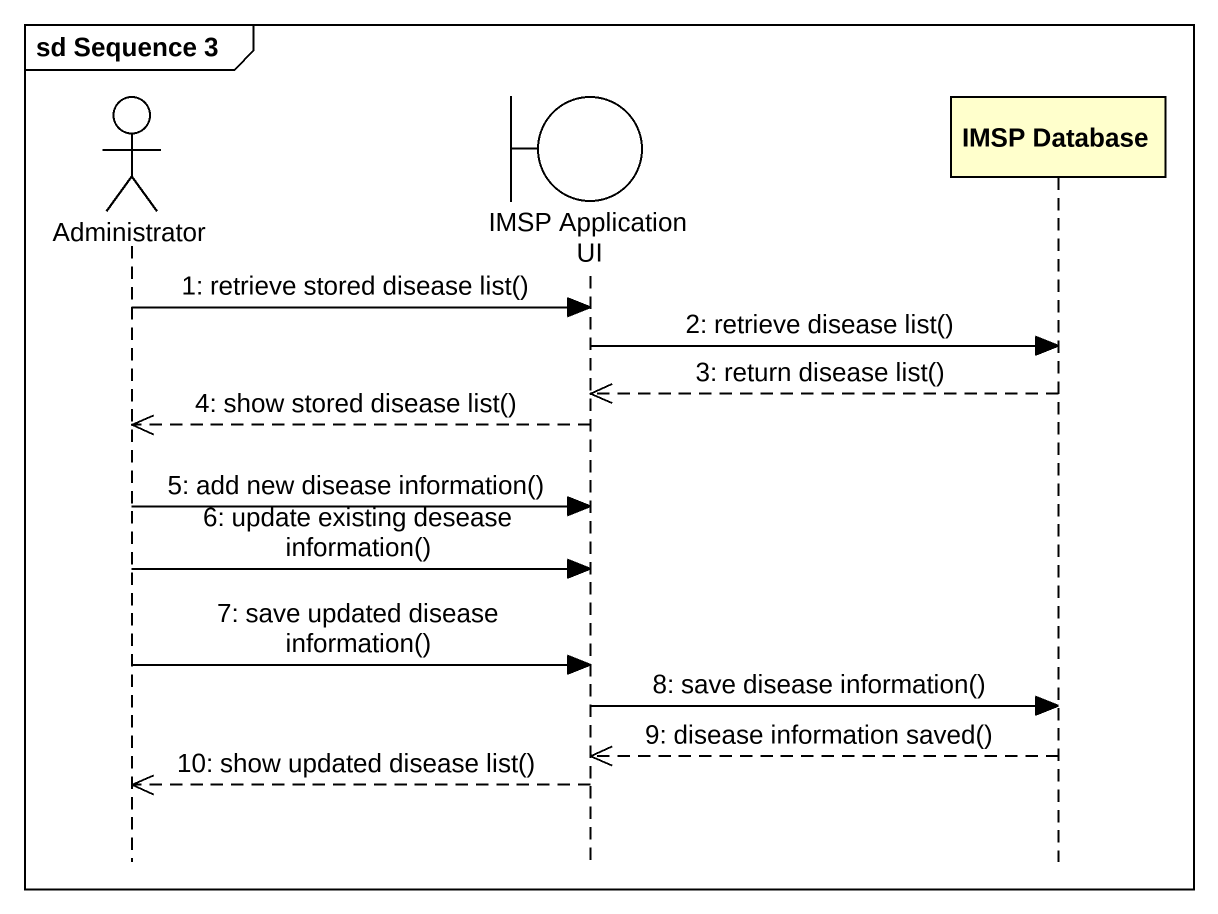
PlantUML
@startuml
mainframe sd Sequence 3
hide footbox
actor Administrator
boundary "IMSP Application UI" as IMSP_Application_UI
participant "IMSP Database" as IMSP_Database

Administrator -> IMSP_Application_UI : 1: retrieve stored disease list()
IMSP_Application_UI -> IMSP_Database : 2: retrieve disease list()
IMSP_Database -->> IMSP_Application_UI : 3: return disease list()
IMSP_Application_UI -->> Administrator : 4: show stored disease list()
Administrator -> IMSP_Application_UI : 5: add new disease information()
Administrator -> IMSP_Application_UI : 6: update existing desease information()
Administrator -> IMSP_Application_UI : 7: save updated disease information()
IMSP_Application_UI -> IMSP_Database : 8: save disease information()
IMSP_Database -->> IMSP_Application_UI : 9: disease information saved()
IMSP_Application_UI -->> Administrator : 10: show updated disease list()
@enduml
